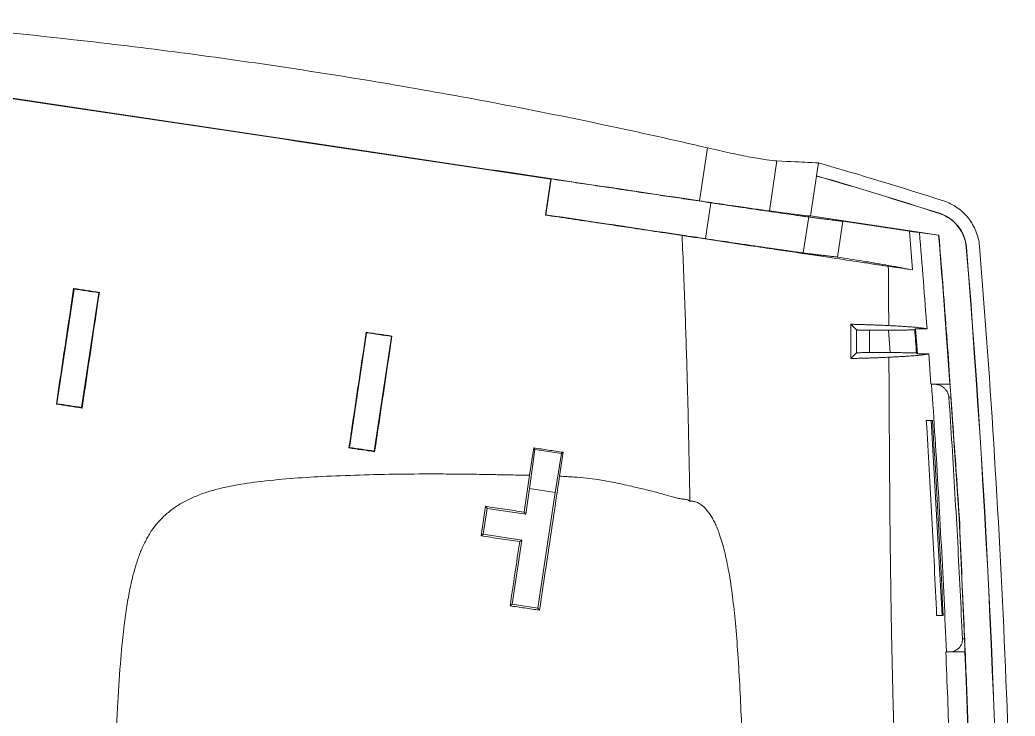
# Model space of a CAD drawing. Header units: inches. Extents: x 1424 to 4050, y 1126 to 1517.
# Drawn here: x 2257.63 to 2296.1, y 1369.47 to 1396.39 of the extents above; entities that cross this region are included whole.
import ezdxf

# ---------------------------------------------------------------- set-up
doc = ezdxf.new("R2010")
doc.units = ezdxf.units.IN
doc.header["$LTSCALE"] = 15

msp = doc.modelspace()

# ---------------------------------------------------------------- linework, layer by layer
at = {"color": 7, "linetype": 'Continuous', "lineweight": 15}
for p, q in [((2283.901, 1389.395), (2284.208, 1391.443)), ((2286.894, 1390.938), (2286.604, 1389.002)), ((2288.428, 1390.363), (2288.503, 1390.864)), ((2278.163, 1390.242), (2277.958, 1388.856)), ((2278.151, 1390.237), (2278.163, 1390.242)), ((2288.198, 1388.819), (2288.427, 1390.355)), ((2288.428, 1390.363), (2288.427, 1390.355)), ((2284.13, 1387.933), (2284.338, 1389.321)), ((2277.943, 1388.845), (2277.958, 1388.856)), ((2288.122, 1388.771), (2287.914, 1387.38)), ((2288.198, 1388.819), (2288.197, 1388.817)), ((2293.156, 1388.072), (2288.198, 1388.819)), ((2289.238, 1387.223), (2289.444, 1388.603)), ((2289.444, 1388.603), (2292.021, 1388.216)), ((2293.183, 1388.912), (2293.178, 1388.906)), ((2292.132, 1386.725), (2292.021, 1388.216)), ((2283.23, 1388.068), (2283.228, 1388.056)), ((2293.146, 1388.063), (2292.406, 1388.175)), ((2293.146, 1388.063), (2293.156, 1388.072)), ((2294.214, 1387.599), (2294.224, 1387.599)), ((2291.201, 1386.864), (2291.207, 1386.896)), ((2259.72, 1385.983), (2259.06, 1381.55)), ((2259.704, 1386.004), (2259.72, 1385.983)), ((2260.012, 1381.407), (2260.678, 1385.841)), ((2260.698, 1385.856), (2260.678, 1385.841)), ((2289.752, 1384.622), (2289.97, 1384.404)), ((2289.97, 1384.404), (2289.97, 1383.517)), ((2290.472, 1383.526), (2290.472, 1384.395)), ((2290.472, 1384.395), (2291.206, 1384.395)), ((2291.269, 1383.526), (2291.206, 1384.395)), ((2292.223, 1384.412), (2292.252, 1384.444)), ((2292.697, 1384.444), (2292.252, 1384.444)), ((2292.252, 1384.444), (2292.323, 1383.476)), ((2271.031, 1384.295), (2270.372, 1379.859)), ((2271.017, 1384.314), (2271.031, 1384.295)), ((2271.324, 1379.717), (2271.991, 1384.151)), ((2272.01, 1384.165), (2271.991, 1384.151)), ((2289.97, 1383.517), (2289.75, 1383.297)), ((2291.269, 1383.526), (2290.472, 1383.526)), ((2292.323, 1383.476), (2292.289, 1383.508)), ((2292.766, 1383.476), (2292.323, 1383.476)), ((2292.766, 1383.476), (2292.848, 1382.302)), ((2292.978, 1382.302), (2292.872, 1382.302)), ((2293.585, 1382.302), (2292.978, 1382.302)), ((2293.622, 1381.8), (2293.543, 1381.8)), ((2293.622, 1381.8), (2293.943, 1377.13)), ((2259.06, 1381.55), (2259.036, 1381.532)), ((2260.03, 1381.383), (2260.012, 1381.407)), ((2293.281, 1373.358), (2292.86, 1380.895)), ((2270.348, 1379.841), (2270.372, 1379.859)), ((2277.33, 1378.267), (2277.534, 1379.783)), ((2277.491, 1379.842), (2277.332, 1378.781)), ((2277.491, 1379.842), (2277.534, 1379.783)), ((2277.534, 1379.783), (2278.572, 1379.628)), ((2271.324, 1379.717), (2271.342, 1379.692)), ((2278.572, 1379.628), (2278.324, 1378.119)), ((2278.491, 1378.746), (2278.628, 1379.67)), ((2278.628, 1379.67), (2278.572, 1379.628)), ((2277.332, 1378.781), (2277.119, 1377.357)), ((2277.181, 1377.273), (2277.33, 1378.267)), ((2278.324, 1378.119), (2277.33, 1378.267)), ((2278.324, 1378.119), (2277.655, 1373.646)), ((2275.626, 1377.583), (2275.456, 1376.438)), ((2275.69, 1377.496), (2275.542, 1376.502)), ((2275.69, 1377.496), (2275.626, 1377.583)), ((2275.69, 1377.496), (2277.181, 1377.273)), ((2277.119, 1377.357), (2277.181, 1377.273)), ((2293.943, 1377.13), (2294.147, 1372.453)), ((2275.542, 1376.502), (2275.456, 1376.438)), ((2277.033, 1376.279), (2275.542, 1376.502)), ((2276.662, 1373.794), (2277.033, 1376.279)), ((2277.033, 1376.279), (2276.949, 1376.217)), ((2276.579, 1373.733), (2276.662, 1373.794)), ((2276.662, 1373.794), (2277.655, 1373.646)), ((2277.655, 1373.646), (2277.715, 1373.565)), ((2294.067, 1372.453), (2294.147, 1372.453)), ((2293.45, 1371.951), (2293.555, 1371.951)), ((2293.555, 1371.951), (2294.166, 1371.951))]:
    msp.add_line(p, q, dxfattribs=at)
msp.add_arc((2242.571, 1231.528), 165.825, 72.173, 73.91922, dxfattribs=at)
for points, knots in [([(2251.421, 1396.392), (2254.166, 1396.193), (2256.929, 1395.938), (2262.485, 1395.316), (2265.26, 1394.952), (2269.41, 1394.326), (2270.787, 1394.104), (2273.52, 1393.638), (2274.878, 1393.392), (2278.923, 1392.62), (2281.583, 1392.057), (2284.208, 1391.443)], [0, 0, 0, 0, 0.25, 0.25, 0.5, 0.5, 0.625, 0.625, 0.75, 0.75, 1, 1, 1, 1]), ([(2251.107, 1394.294), (2253.824, 1393.887), (2256.559, 1393.479), (2260.688, 1392.862), (2262.07, 1392.656), (2264.834, 1392.243), (2266.214, 1392.036), (2268.97, 1391.625), (2270.346, 1391.419), (2273.093, 1391.009), (2274.465, 1390.804), (2278.55, 1390.193), (2281.241, 1389.791), (2283.901, 1389.395)], [0, 0, 0, 0, 0.25, 0.25, 0.375, 0.375, 0.5, 0.5, 0.625, 0.625, 0.75, 0.75, 1, 1, 1, 1]), ([(2252.113, 1392.706), (2252.138, 1392.263), (2252.189, 1391.381), (2252.274, 1390.062), (2252.363, 1388.754), (2252.46, 1387.456), (2252.563, 1386.169), (2252.674, 1384.892), (2252.792, 1383.626), (2252.943, 1382.149), (2253.127, 1380.503), (2253.43, 1378.088), (2253.882, 1375.08), (2254.522, 1371.633), (2255.216, 1368.54), (2255.902, 1365.847), (2256.572, 1363.362), (2257.261, 1360.9), (2258.07, 1358.054), (2258.822, 1355.417), (2259.494, 1353.003), (2260.031, 1351.033), (2260.602, 1348.887), (2261.211, 1346.52), (2261.599, 1344.919), (2261.795, 1344.109)], [0, 0, 0, 0, 0.026858, 0.053507, 0.079946, 0.106177, 0.1322, 0.158016, 0.183624, 0.209025, 0.247665, 0.28361, 0.35594, 0.431179, 0.495024, 0.54705, 0.598777, 0.650179, 0.701195, 0.777196, 0.815544, 0.852383, 0.900401, 0.949621, 1, 1, 1, 1]), ([(2284.208, 1391.443), (2284.521, 1391.37), (2284.818, 1391.304), (2285.238, 1391.214), (2285.375, 1391.185), (2285.635, 1391.132), (2285.881, 1391.084), (2286.1, 1391.045), (2286.304, 1391.01), (2286.4, 1390.995), (2286.657, 1390.958), (2286.794, 1390.943), (2286.894, 1390.938)], [0, 0, 0, 0, 0.25, 0.25, 0.375, 0.375, 0.5, 0.625, 0.625, 0.75, 0.75, 1, 1, 1, 1]), ([(2286.894, 1390.938), (2287.417, 1390.914), (2287.815, 1390.896), (2288.353, 1390.871), (2288.493, 1390.865), (2288.503, 1390.864)], [0, 0, 0, 0, 0.5, 0.5, 1, 1, 1, 1]), ([(2278.163, 1390.242), (2278.423, 1390.204), (2278.941, 1390.126), (2279.717, 1390.01), (2280.491, 1389.895), (2281.263, 1389.779), (2282.034, 1389.664), (2282.804, 1389.549), (2283.572, 1389.435), (2284.082, 1389.359), (2284.338, 1389.321)], [0, 0, 0, 0, 0.124805, 0.249638, 0.374512, 0.499441, 0.62444, 0.749524, 0.874706, 1, 1, 1, 1]), ([(2286.604, 1389.002), (2286.506, 1389.015), (2286.37, 1389.034), (2286.113, 1389.07), (2286.018, 1389.084), (2285.813, 1389.113), (2285.593, 1389.145), (2285.346, 1389.181), (2285.084, 1389.22), (2284.946, 1389.24), (2284.52, 1389.303), (2284.22, 1389.347), (2283.901, 1389.395)], [0, 0, 0, 0, 0.25, 0.25, 0.375, 0.375, 0.5, 0.625, 0.625, 0.75, 0.75, 1, 1, 1, 1]), ([(2293.337, 1389.391), (2293.527, 1389.33), (2293.703, 1389.243), (2294.028, 1389.018), (2294.173, 1388.882), (2294.418, 1388.573), (2294.519, 1388.4), (2294.663, 1388.034), (2294.709, 1387.839), (2294.725, 1387.64)], [0, 0, 0, 0, 0.25, 0.25, 0.5, 0.5, 0.75, 0.75, 1, 1, 1, 1]), ([(2284.338, 1389.321), (2284.411, 1389.31), (2284.557, 1389.288), (2284.772, 1389.256), (2284.984, 1389.225), (2285.193, 1389.194), (2285.399, 1389.163), (2285.733, 1389.114), (2286.178, 1389.049), (2286.698, 1388.973), (2287.161, 1388.906), (2287.516, 1388.855), (2287.78, 1388.818), (2287.974, 1388.791), (2288.073, 1388.778), (2288.122, 1388.771)], [0, 0, 0, 0, 0.041578, 0.083121, 0.124704, 0.1664, 0.208283, 0.250428, 0.374801, 0.499628, 0.624543, 0.749008, 0.833205, 0.916669, 1, 1, 1, 1]), ([(2286.604, 1389.002), (2287.121, 1388.933), (2287.514, 1388.883), (2288.047, 1388.821), (2288.186, 1388.809), (2288.197, 1388.817)], [0, 0, 0, 0, 0.5, 0.5, 1, 1, 1, 1]), ([(2283.228, 1388.056), (2283.01, 1388.088), (2282.43, 1388.175), (2281.334, 1388.339), (2279.793, 1388.569), (2278.609, 1388.746), (2277.943, 1388.845)], [0, 0, 0, 0, 0.12473, 0.332955, 0.624655, 1, 1, 1, 1]), ([(2288.122, 1388.771), (2288.181, 1388.763), (2288.3, 1388.747), (2288.467, 1388.725), (2288.624, 1388.705), (2288.771, 1388.686), (2288.908, 1388.668), (2289.035, 1388.652), (2289.153, 1388.638), (2289.26, 1388.625), (2289.358, 1388.613), (2289.416, 1388.607), (2289.444, 1388.603)], [0, 0, 0, 0, 0.100166, 0.200221, 0.300193, 0.40011, 0.499999, 0.599889, 0.699806, 0.799778, 0.899834, 1, 1, 1, 1]), ([(2292.021, 1388.216), (2292.052, 1388.212), (2292.113, 1388.205), (2292.191, 1388.196), (2292.261, 1388.188), (2292.32, 1388.182), (2292.369, 1388.177), (2292.394, 1388.176), (2292.406, 1388.175)], [0, 0, 0, 0, 0.167359, 0.334362, 0.501069, 0.667538, 0.833829, 1, 1, 1, 1]), ([(2283.53, 1377.783), (2283.522, 1378.189), (2283.508, 1379.005), (2283.482, 1380.235), (2283.454, 1381.479), (2283.409, 1383.169), (2283.341, 1385.364), (2283.266, 1387.138), (2283.228, 1388.056)], [0, 0, 0, 0, 0.118466, 0.238176, 0.359126, 0.48131, 0.731765, 1, 1, 1, 1]), ([(2283.228, 1388.056), (2283.335, 1388.039), (2283.552, 1388.007), (2283.876, 1387.959), (2284.205, 1387.91), (2284.535, 1387.86), (2284.868, 1387.81), (2285.203, 1387.76), (2285.538, 1387.71), (2285.927, 1387.652), (2286.363, 1387.587), (2286.939, 1387.501), (2287.544, 1387.411), (2288.228, 1387.309), (2289.07, 1387.183), (2289.765, 1387.079), (2290.281, 1387.002), (2290.556, 1386.96), (2290.801, 1386.924), (2291.019, 1386.891), (2291.141, 1386.873), (2291.201, 1386.864)], [0, 0, 0, 0, 0.029233, 0.059079, 0.089535, 0.120601, 0.152271, 0.184543, 0.217412, 0.250872, 0.300838, 0.350777, 0.432994, 0.500393, 0.590431, 0.749475, 0.800726, 0.851418, 0.901536, 0.951065, 1, 1, 1, 1]), ([(2287.914, 1387.38), (2287.89, 1387.383), (2287.843, 1387.39), (2287.759, 1387.401), (2287.664, 1387.414), (2287.559, 1387.428), (2287.442, 1387.445), (2287.314, 1387.463), (2287.173, 1387.483), (2287.02, 1387.505), (2286.855, 1387.529), (2286.676, 1387.555), (2286.392, 1387.597), (2285.976, 1387.658), (2285.468, 1387.733), (2284.993, 1387.804), (2284.571, 1387.867), (2284.277, 1387.911), (2284.13, 1387.933)], [0, 0, 0, 0, 0.041545, 0.0837, 0.126513, 0.170032, 0.214305, 0.259382, 0.305316, 0.35216, 0.399973, 0.448814, 0.498747, 0.622029, 0.748863, 0.832394, 0.915954, 1, 1, 1, 1]), ([(2292.406, 1388.175), (2292.457, 1387.547), (2292.558, 1386.304), (2292.651, 1385.06), (2292.697, 1384.444)], [0, 0, 0, 0, 0.504688, 1, 1, 1, 1]), ([(2293.156, 1388.072), (2293.206, 1387.46), (2293.305, 1386.24), (2293.444, 1384.417), (2293.565, 1382.725), (2293.73, 1380.298), (2293.856, 1378.474), (2293.949, 1377.131)], [0, 0, 0, 0, 0.168064, 0.33473, 0.499999, 0.631848, 1, 1, 1, 1]), ([(2294.338, 1322.092), (2294.339, 1322.093), (2294.339, 1322.094), (2294.339, 1322.095), (2296.03, 1343.886), (2295.989, 1365.814), (2294.214, 1387.599)], [0, 0, 0, 0, 0.0000328, 0.0000328, 0.0000328, 0.9901318, 0.9901318, 0.9901318, 0.9901318]), ([(2294.725, 1387.64), (2295.167, 1382.221), (2295.501, 1376.797), (2295.956, 1365.937), (2296.076, 1360.5), (2296.103, 1349.63), (2296.009, 1344.193), (2295.606, 1333.329), (2295.298, 1327.903), (2294.883, 1322.482)], [0, 0, 0, 0, 0.25, 0.25, 0.5, 0.5, 0.75, 0.75, 1, 1, 1, 1]), ([(2287.914, 1387.38), (2287.975, 1387.372), (2288.096, 1387.357), (2288.262, 1387.336), (2288.416, 1387.317), (2288.557, 1387.299), (2288.686, 1387.284), (2288.803, 1387.27), (2288.909, 1387.258), (2289.006, 1387.247), (2289.092, 1387.238), (2289.17, 1387.229), (2289.215, 1387.225), (2289.238, 1387.223)], [0, 0, 0, 0, 0.10262, 0.202915, 0.300876, 0.396497, 0.489771, 0.580694, 0.669264, 0.755481, 0.839343, 0.920849, 1, 1, 1, 1]), ([(2291.207, 1386.896), (2291.055, 1386.922), (2290.728, 1386.979), (2290.071, 1387.088), (2289.566, 1387.17), (2289.238, 1387.223)], [0, 0, 0, 0, 0.230879, 0.499995, 1, 1, 1, 1]), ([(2291.207, 1386.896), (2291.382, 1386.865), (2291.691, 1386.81), (2291.999, 1386.751), (2292.132, 1386.725)], [0, 0, 0, 0, 0.5662237, 1, 1, 1, 1]), ([(2289.752, 1384.622), (2289.752, 1384.402), (2289.751, 1383.961), (2289.75, 1383.519), (2289.75, 1383.297)], [0, 0, 0, 0, 0.497511, 1, 1, 1, 1]), ([(2291.217, 1384.571), (2291.181, 1384.573), (2291.109, 1384.577), (2290.991, 1384.582), (2290.865, 1384.587), (2290.731, 1384.592), (2290.588, 1384.597), (2290.438, 1384.602), (2290.279, 1384.607), (2290.112, 1384.612), (2289.937, 1384.617), (2289.814, 1384.62), (2289.752, 1384.622)], [0, 0, 0, 0, 0.099706, 0.199276, 0.298785, 0.398309, 0.497924, 0.597706, 0.69773, 0.798071, 0.898803, 1, 1, 1, 1]), ([(2289.97, 1384.404), (2289.971, 1384.403), (2289.973, 1384.403), (2289.986, 1384.401), (2290.01, 1384.4), (2290.052, 1384.399), (2290.117, 1384.398), (2290.197, 1384.396), (2290.285, 1384.396), (2290.378, 1384.395), (2290.441, 1384.395), (2290.472, 1384.395)], [0, 0, 0, 0, 0.079674, 0.15939, 0.240372, 0.368738, 0.500092, 0.628452, 0.759799, 0.879177, 1, 1, 1, 1]), ([(2292.223, 1384.412), (2292.222, 1384.412), (2292.219, 1384.411), (2292.203, 1384.409), (2292.179, 1384.408), (2292.145, 1384.406), (2292.101, 1384.404), (2292.049, 1384.403), (2291.988, 1384.401), (2291.918, 1384.4), (2291.833, 1384.399), (2291.723, 1384.398), (2291.579, 1384.397), (2291.402, 1384.395), (2291.273, 1384.395), (2291.206, 1384.395)], [0, 0, 0, 0, 0.059597, 0.12059, 0.182741, 0.245778, 0.309408, 0.373315, 0.437179, 0.500682, 0.566985, 0.652124, 0.75467, 0.871968, 1, 1, 1, 1]), ([(2292.697, 1384.444), (2292.684, 1384.447), (2292.658, 1384.453), (2292.606, 1384.463), (2292.545, 1384.472), (2292.474, 1384.481), (2292.392, 1384.49), (2292.301, 1384.499), (2292.174, 1384.511), (2292.002, 1384.524), (2291.771, 1384.54), (2291.513, 1384.556), (2291.316, 1384.566), (2291.217, 1384.571)], [0, 0, 0, 0, 0.0712186, 0.1424648, 0.2137646, 0.2851439, 0.3566288, 0.428245, 0.5000181, 0.624894, 0.7497601, 0.8747507, 1, 1, 1, 1]), ([(2289.75, 1383.297), (2289.818, 1383.299), (2289.955, 1383.302), (2290.148, 1383.307), (2290.332, 1383.313), (2290.505, 1383.318), (2290.669, 1383.324), (2290.823, 1383.329), (2290.967, 1383.335), (2291.102, 1383.341), (2291.183, 1383.345), (2291.224, 1383.347)], [0, 0, 0, 0, 0.112406, 0.224255, 0.335646, 0.446679, 0.557453, 0.66807, 0.778633, 0.889242, 1, 1, 1, 1]), ([(2290.472, 1383.526), (2290.452, 1383.526), (2290.41, 1383.526), (2290.349, 1383.525), (2290.277, 1383.525), (2290.198, 1383.524), (2290.118, 1383.523), (2290.053, 1383.522), (2290.006, 1383.52), (2289.976, 1383.519), (2289.972, 1383.518), (2289.97, 1383.517)], [0, 0, 0, 0, 0.079662, 0.159367, 0.240339, 0.368694, 0.500043, 0.628407, 0.759766, 0.879159, 1, 1, 1, 1]), ([(2291.224, 1383.347), (2291.284, 1383.35), (2291.404, 1383.356), (2291.571, 1383.365), (2291.728, 1383.374), (2291.875, 1383.383), (2292.011, 1383.392), (2292.138, 1383.401), (2292.283, 1383.413), (2292.435, 1383.427), (2292.58, 1383.443), (2292.694, 1383.46), (2292.742, 1383.471), (2292.766, 1383.476)], [0, 0, 0, 0, 0.07157, 0.143049, 0.214464, 0.285842, 0.357212, 0.428599, 0.500032, 0.625414, 0.750435, 0.875247, 1, 1, 1, 1]), ([(2291.43, 1368.507), (2291.421, 1368.805), (2291.403, 1369.402), (2291.378, 1370.301), (2291.356, 1371.204), (2291.337, 1372.113), (2291.319, 1373.026), (2291.304, 1373.945), (2291.29, 1374.869), (2291.274, 1376.109), (2291.259, 1377.67), (2291.245, 1379.552), (2291.234, 1381.446), (2291.227, 1382.711), (2291.224, 1383.347)], [0, 0, 0, 0, 0.060108, 0.120535, 0.181291, 0.242382, 0.303816, 0.365601, 0.427743, 0.490249, 0.616138, 0.743028, 0.870967, 1, 1, 1, 1]), ([(2292.289, 1383.508), (2292.287, 1383.509), (2292.284, 1383.51), (2292.268, 1383.512), (2292.242, 1383.513), (2292.196, 1383.515), (2292.116, 1383.518), (2291.988, 1383.521), (2291.834, 1383.523), (2291.658, 1383.524), (2291.467, 1383.525), (2291.335, 1383.526), (2291.269, 1383.526)], [0, 0, 0, 0, 0.0627884, 0.1249747, 0.1871588, 0.2499406, 0.3748344, 0.4996795, 0.6245169, 0.7494591, 0.8747632, 1, 1, 1, 1]), ([(2292.872, 1382.302), (2292.919, 1381.607), (2293.012, 1380.221), (2293.137, 1378.143), (2293.253, 1376.073), (2293.358, 1374.01), (2293.419, 1372.636), (2293.45, 1371.951)], [0, 0, 0, 0, 0.2014444, 0.4021665, 0.6021664, 0.8014442, 1, 1, 1, 1]), ([(2292.978, 1382.302), (2293.005, 1382.301), (2293.052, 1382.299), (2293.112, 1382.287), (2293.204, 1382.26), (2293.305, 1382.209), (2293.407, 1382.116), (2293.468, 1382.036), (2293.508, 1381.956), (2293.534, 1381.879), (2293.54, 1381.826), (2293.543, 1381.8)], [0, 0, 0, 0, 0.113652, 0.197111, 0.250361, 0.499367, 0.63281, 0.74933, 0.838188, 0.921176, 1, 1, 1, 1]), ([(2293.585, 1382.302), (2293.586, 1382.301), (2293.586, 1382.3), (2293.587, 1382.286), (2293.589, 1382.262), (2293.592, 1382.22), (2293.597, 1382.157), (2293.603, 1382.08), (2293.609, 1381.993), (2293.616, 1381.898), (2293.62, 1381.832), (2293.622, 1381.8)], [0, 0, 0, 0, 0.083698, 0.166584, 0.250124, 0.375288, 0.500125, 0.625194, 0.750169, 0.875147, 1, 1, 1, 1]), ([(2293.543, 1381.8), (2293.584, 1381.177), (2293.667, 1379.931), (2293.779, 1378.062), (2293.884, 1376.193), (2293.981, 1374.323), (2294.038, 1373.077), (2294.067, 1372.453)], [0, 0, 0, 0, 0.200005, 0.400003, 0.599999, 0.799997, 1, 1, 1, 1]), ([(2292.67, 1380.895), (2292.695, 1380.895), (2292.744, 1380.895), (2292.807, 1380.895), (2292.862, 1380.895), (2292.891, 1380.895), (2292.906, 1380.895)], [0, 0, 0, 0, 0.250487, 0.500595, 0.750406, 1, 1, 1, 1]), ([(2292.67, 1380.895), (2292.708, 1380.266), (2292.784, 1379.009), (2292.887, 1377.124), (2292.983, 1375.24), (2293.04, 1373.985), (2293.069, 1373.358)], [0, 0, 0, 0, 0.250398, 0.500528, 0.750394, 1, 1, 1, 1]), ([(2292.906, 1380.895), (2292.945, 1380.267), (2293.025, 1379.011), (2293.132, 1377.126), (2293.233, 1375.242), (2293.292, 1373.986), (2293.322, 1373.358)], [0, 0, 0, 0, 0.2501168, 0.5001523, 0.7501117, 1, 1, 1, 1]), ([(2270.372, 1379.859), (2270.531, 1379.835), (2270.849, 1379.788), (2271.165, 1379.741), (2271.324, 1379.717)], [0, 0, 0, 0, 0.5004739, 1, 1, 1, 1]), ([(2278.628, 1379.67), (2278.439, 1379.699), (2278.06, 1379.756), (2277.681, 1379.813), (2277.491, 1379.842)], [0, 0, 0, 0, 0.499973, 1, 1, 1, 1]), ([(2277.332, 1378.781), (2277.042, 1378.787), (2276.551, 1378.797), (2275.944, 1378.808), (2275.319, 1378.819), (2274.638, 1378.827), (2273.563, 1378.836), (2272.284, 1378.83), (2270.781, 1378.796), (2269.379, 1378.742), (2268.066, 1378.661), (2266.892, 1378.548), (2265.947, 1378.404), (2265.272, 1378.253), (2264.786, 1378.113), (2264.341, 1377.943), (2263.922, 1377.739), (2263.538, 1377.495), (2263.091, 1377.123), (2262.72, 1376.678), (2262.447, 1376.178), (2262.266, 1375.774), (2262.121, 1375.346), (2261.982, 1374.858), (2261.857, 1374.289), (2261.741, 1373.615), (2261.615, 1372.675), (2261.495, 1371.393), (2261.391, 1369.695), (2261.305, 1367.467), (2261.252, 1364.593), (2261.243, 1361.67), (2261.256, 1359.119), (2261.278, 1357.029), (2261.326, 1354.851), (2261.457, 1352.5), (2261.636, 1350.161), (2261.781, 1348.268), (2261.854, 1346.869), (2261.88, 1346.046), (2261.883, 1345.434), (2261.872, 1344.975), (2261.847, 1344.539), (2261.812, 1344.249), (2261.795, 1344.109)], [0, 0, 0, 0, 0.018418, 0.03126, 0.038545, 0.058014, 0.074374, 0.106416, 0.138541, 0.168835, 0.194306, 0.22088, 0.242538, 0.25395, 0.264055, 0.274103, 0.28368, 0.293092, 0.302429, 0.319891, 0.328847, 0.337946, 0.347461, 0.35704, 0.369624, 0.383838, 0.399707, 0.428831, 0.46421, 0.505874, 0.568089, 0.643686, 0.688418, 0.727531, 0.774323, 0.824591, 0.874739, 0.921024, 0.943392, 0.962461, 0.972602, 0.981697, 0.991209, 1, 1, 1, 1]), ([(2278.491, 1378.746), (2278.407, 1378.185), (2278.237, 1377.049), (2277.978, 1375.322), (2277.804, 1374.156), (2277.715, 1373.565)], [0, 0, 0, 0, 0.324478, 0.657812, 1, 1, 1, 1]), ([(2283.53, 1377.783), (2283.518, 1377.792), (2283.494, 1377.81), (2283.453, 1377.829), (2283.409, 1377.843), (2283.351, 1377.851), (2283.263, 1377.86), (2283.141, 1377.877), (2282.982, 1377.909), (2282.751, 1377.974), (2282.47, 1378.056), (2282.121, 1378.152), (2281.731, 1378.248), (2281.193, 1378.376), (2280.597, 1378.509), (2280.018, 1378.616), (2279.522, 1378.675), (2279.029, 1378.718), (2278.677, 1378.736), (2278.491, 1378.746)], [0, 0, 0, 0, 0.008655, 0.017405, 0.026452, 0.035647, 0.051698, 0.078814, 0.108212, 0.14646, 0.219736, 0.279854, 0.357921, 0.45407, 0.602383, 0.712909, 0.796305, 0.891977, 1, 1, 1, 1]), ([(2277.119, 1377.357), (2276.87, 1377.395), (2276.373, 1377.47), (2275.875, 1377.545), (2275.626, 1377.583)], [0, 0, 0, 0, 0.501081, 1, 1, 1, 1]), ([(2284.303, 1331.568), (2284.322, 1331.583), (2284.362, 1331.613), (2284.417, 1331.667), (2284.474, 1331.731), (2284.53, 1331.804), (2284.586, 1331.887), (2284.672, 1332.028), (2284.778, 1332.234), (2284.884, 1332.504), (2284.972, 1332.79), (2285.079, 1333.206), (2285.194, 1333.782), (2285.301, 1334.549), (2285.392, 1335.425), (2285.469, 1336.438), (2285.561, 1338.087), (2285.616, 1339.897), (2285.66, 1341.973), (2285.707, 1344.742), (2285.748, 1348.684), (2285.754, 1353.394), (2285.737, 1357.329), (2285.709, 1361.305), (2285.652, 1365.06), (2285.548, 1368.872), (2285.427, 1371.37), (2285.299, 1373.013), (2285.186, 1374.073), (2285.051, 1375.005), (2284.887, 1375.804), (2284.731, 1376.347), (2284.608, 1376.68), (2284.531, 1376.866), (2284.446, 1377.039), (2284.331, 1377.241), (2284.181, 1377.455), (2283.997, 1377.63), (2283.827, 1377.731), (2283.678, 1377.782), (2283.579, 1377.782), (2283.53, 1377.783)], [0, 0, 0, 0, 0.001537, 0.003201, 0.005007, 0.006964, 0.009083, 0.011369, 0.0175, 0.023778, 0.029734, 0.036559, 0.051053, 0.067103, 0.085865, 0.107246, 0.131964, 0.191295, 0.222906, 0.264537, 0.367994, 0.47428, 0.564524, 0.618371, 0.727248, 0.803268, 0.860794, 0.886201, 0.908009, 0.92857, 0.946074, 0.959952, 0.964571, 0.968807, 0.972862, 0.976963, 0.983783, 0.989736, 0.993398, 0.996762, 1, 1, 1, 1]), ([(2293.949, 1377.131), (2294.008, 1375.747), (2294.091, 1373.842), (2294.216, 1370.985), (2294.31, 1368.559), (2294.431, 1364.748), (2294.533, 1359.983), (2294.575, 1354.263), (2294.538, 1348.543), (2294.441, 1343.777), (2294.324, 1339.966), (2294.233, 1337.54), (2294.11, 1334.683), (2294.029, 1332.778), (2293.971, 1331.394)], [0, 0, 0, 0, 0.09082, 0.124993, 0.187483, 0.249991, 0.374983, 0.5, 0.625004, 0.750009, 0.812505, 0.875007, 0.909174, 1, 1, 1, 1]), ([(2275.456, 1376.438), (2275.705, 1376.401), (2276.203, 1376.328), (2276.7, 1376.254), (2276.949, 1376.217)], [0, 0, 0, 0, 0.49953, 1, 1, 1, 1]), ([(2276.579, 1373.733), (2276.766, 1373.705), (2277.145, 1373.649), (2277.524, 1373.593), (2277.715, 1373.565)], [0, 0, 0, 0, 0.493922, 1, 1, 1, 1]), ([(2293.322, 1373.358), (2293.306, 1373.358), (2293.275, 1373.358), (2293.215, 1373.358), (2293.148, 1373.358), (2293.095, 1373.358), (2293.069, 1373.358)], [0, 0, 0, 0, 0.249585, 0.499384, 0.749491, 1, 1, 1, 1]), ([(2294.067, 1372.453), (2294.067, 1372.434), (2294.067, 1372.394), (2294.058, 1372.336), (2294.043, 1372.278), (2294.014, 1372.21), (2293.965, 1372.134), (2293.87, 1372.041), (2293.762, 1371.985), (2293.647, 1371.955), (2293.589, 1371.952), (2293.555, 1371.951)], [0, 0, 0, 0, 0.060378, 0.1218213, 0.185216, 0.2513697, 0.3685229, 0.5016523, 0.7506747, 0.8577006, 1, 1, 1, 1]), ([(2294.147, 1372.453), (2294.147, 1372.431), (2294.149, 1372.387), (2294.152, 1372.323), (2294.155, 1372.25), (2294.158, 1372.172), (2294.161, 1372.096), (2294.164, 1372.032), (2294.165, 1371.986), (2294.166, 1371.956), (2294.166, 1371.952), (2294.166, 1371.951)], [0, 0, 0, 0, 0.0837161, 0.1666066, 0.2501245, 0.3753285, 0.5001162, 0.6252279, 0.7501551, 0.8751567, 1, 1, 1, 1]), ([(2293.423, 1371.951), (2293.448, 1371.353), (2293.498, 1370.158), (2293.54, 1368.962), (2293.561, 1368.364)], [0, 0, 0, 0, 0.500039, 1, 1, 1, 1])]:
    msp.add_open_spline(points, degree=3, knots=knots, dxfattribs=at)
for points in [[(2278.151, 1390.237), (2270.846, 1391.329), (2263.346, 1392.45), (2255.985, 1393.55)], [(2277.943, 1388.845), (2278.012, 1389.311), (2278.081, 1389.775), (2278.151, 1390.237)], [(2293.178, 1388.906), (2291.602, 1389.412), (2290.018, 1389.896), (2288.427, 1390.355)], [(2293.183, 1388.912), (2291.606, 1389.42), (2290.02, 1389.903), (2288.428, 1390.363)], [(2277.958, 1388.856), (2279.729, 1388.592), (2281.488, 1388.329), (2283.23, 1388.068)], [(2293.178, 1388.906), (2293.749, 1388.722), (2294.165, 1388.197), (2294.214, 1387.599)], [(2294.224, 1387.599), (2294.175, 1388.201), (2293.758, 1388.727), (2293.183, 1388.912)], [(2283.23, 1388.068), (2283.531, 1388.023), (2283.831, 1387.978), (2284.13, 1387.933)], [(2293.583, 1382.302), (2293.451, 1384.223), (2293.305, 1386.144), (2293.146, 1388.063)], [(2294.349, 1322.094), (2296.041, 1343.886), (2295.999, 1365.814), (2294.224, 1387.599)], [(2291.201, 1386.864), (2291.208, 1386.1), (2291.213, 1385.336), (2291.218, 1384.571)], [(2292.132, 1386.725), (2291.904, 1386.759), (2291.593, 1386.805), (2291.201, 1386.864)], [(2259.036, 1381.532), (2259.261, 1383.04), (2259.484, 1384.531), (2259.704, 1386.004)], [(2259.704, 1386.004), (2260.036, 1385.955), (2260.367, 1385.905), (2260.698, 1385.856)], [(2259.72, 1385.983), (2260.039, 1385.936), (2260.358, 1385.888), (2260.678, 1385.841)], [(2260.698, 1385.856), (2260.478, 1384.383), (2260.255, 1382.892), (2260.03, 1381.383)], [(2292.223, 1384.412), (2292.245, 1384.111), (2292.267, 1383.81), (2292.289, 1383.508)], [(2270.348, 1379.841), (2270.574, 1381.353), (2270.797, 1382.844), (2271.017, 1384.314)], [(2271.017, 1384.314), (2271.348, 1384.264), (2271.679, 1384.215), (2272.01, 1384.165)], [(2271.031, 1384.295), (2271.351, 1384.247), (2271.671, 1384.199), (2271.991, 1384.151)], [(2272.01, 1384.165), (2271.791, 1382.695), (2271.568, 1381.204), (2271.342, 1379.692)], [(2260.03, 1381.383), (2259.698, 1381.433), (2259.367, 1381.482), (2259.036, 1381.532)], [(2260.012, 1381.407), (2259.695, 1381.455), (2259.377, 1381.502), (2259.06, 1381.55)], [(2271.342, 1379.692), (2271.011, 1379.742), (2270.679, 1379.791), (2270.348, 1379.841)], [(2276.579, 1373.733), (2276.703, 1374.561), (2276.826, 1375.389), (2276.949, 1376.217)], [(2294.18, 1336.575), (2294.681, 1348.359), (2294.675, 1360.167), (2294.163, 1371.951)]]:
    msp.add_open_spline(points, degree=3, dxfattribs=at)

doc.saveas('drawing.dxf')
